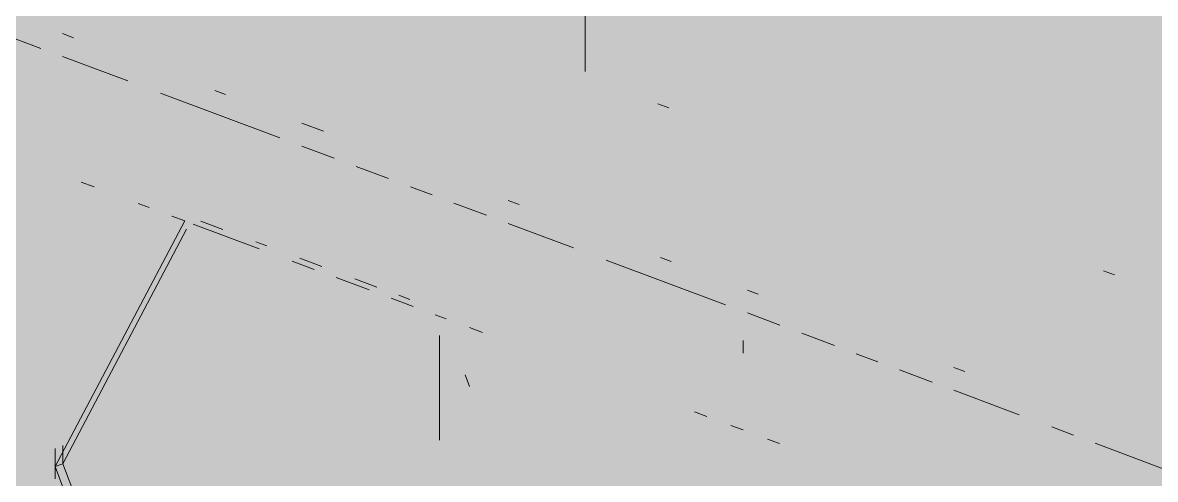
# Paper-space layout '03 3D Building and Roof' of a CAD drawing. Header units: millimetres. Extents: x 5 to 415, y 5 to 292.
# Drawn here: x 149.78 to 156.26, y 105.55 to 108.17 of the extents above; entities that cross this region are included whole.
import ezdxf

# ---------------------------------------------------------------- set-up
doc = ezdxf.new("R2010")
doc.units = ezdxf.units.MM
doc.layers.add('EXISTING', color=7, linetype='Continuous')
doc.layers.add('IMAGES', color=7, linetype='Continuous')

# ---------------------------------------------------------------- blocks, each defined once
blk = doc.blocks.new('SHEET_03')
at = {"layer": 'EXISTING', "color": 250, "lineweight": 9}
for p, q in [((152.9988, 107.8867), (152.9988, 110.6161)), ((149.8853, 108.0187), (149.6988, 108.0886)), ((150.0097, 108.1032), (150.0719, 108.0799)), ((150.3828, 107.8324), (150.0097, 107.9721)), ((151.2533, 107.5063), (150.5693, 107.7625)), ((150.8802, 107.7771), (150.9424, 107.7539)), ((153.4768, 107.6784), (153.4146, 107.7017)), ((151.3776, 107.5908), (151.502, 107.5442)), ((151.5641, 107.3898), (151.3776, 107.4597)), ((151.875, 107.2734), (151.6885, 107.3432)), ((150.1899, 107.2259), (150.1158, 107.2537)), ((152.1237, 107.1802), (151.9994, 107.2268)), ((150.4425, 107.1313), (150.5054, 107.1077)), ((152.4346, 107.0637), (152.2481, 107.1336)), ((152.559, 107.1483), (152.6212, 107.125)), ((149.9677, 105.6258), (150.7084, 107.0317)), ((150.7084, 107.0317), (150.6343, 107.0594)), ((150.9273, 106.983), (150.8015, 107.0301)), ((150.7191, 106.9844), (150.0121, 105.6424)), ((150.757, 107.0135), (151.1345, 106.8721)), ((152.9321, 106.8774), (152.559, 107.0171)), ((151.1789, 106.8887), (151.116, 106.9123)), ((151.3232, 106.8014), (151.449, 106.7542)), ((151.4935, 106.7709), (151.3676, 106.818)), ((153.8025, 106.5513), (153.1186, 106.8075)), ((153.4295, 106.8222), (153.4917, 106.7989)), ((151.5748, 106.7071), (151.7636, 106.6364)), ((156.0261, 106.7234), (155.9639, 106.7467)), ((151.808, 106.6531), (151.6822, 106.7002)), ((151.8894, 106.5893), (152.0152, 106.5422)), ((151.9967, 106.5824), (151.9338, 106.6059)), ((153.9269, 106.6358), (153.9891, 106.6125)), ((152.141, 106.495), (152.2039, 106.4715)), ((154.1134, 106.4348), (153.9269, 106.5047)), ((152.4119, 106.3936), (152.3378, 106.4213)), ((154.4243, 106.3184), (154.2378, 106.3883)), ((152.1656, 106.3762), (152.1656, 105.7771)), ((153.9024, 106.3481), (153.9024, 106.2748)), ((154.673, 106.2252), (154.5487, 106.2718)), ((155.1083, 106.1933), (155.1705, 106.17)), ((152.3131, 106.15), (152.3378, 106.0846)), ((154.9839, 106.1087), (154.7974, 106.1786)), ((155.4813, 105.9224), (155.1083, 106.0622)), ((153.6941, 105.9132), (153.6247, 105.9392)), ((153.9024, 105.8352), (153.833, 105.8612)), ((155.7922, 105.806), (155.6679, 105.8525)), ((150.0121, 105.7455), (150.0121, 105.6768)), ((154.1108, 105.7571), (154.0413, 105.7832)), ((156.3518, 105.5963), (155.9166, 105.7594)), ((149.9677, 105.5914), (149.9677, 105.7288)), ((149.9677, 105.6959), (149.9677, 105.6258)), ((150.0121, 105.6424), (150.0121, 105.7126)), ((149.9677, 105.6258), (150.0121, 105.6424)), ((149.9677, 105.6258), (149.9677, 105.5556)), ((150.659, 103.7957), (149.9677, 105.6258)), ((150.0121, 105.6424), (150.3084, 104.8581))]:
    blk.add_line(p, q, dxfattribs=at)
at = {"layer": 'IMAGES', "color": 7}
for points in [[(152.9017, 108.0571), (153.0731, 108.0571), (152.9017, 110.2857), (153.0731, 110.2857)], [(153.0731, 108.0571), (153.2444, 108.0571), (153.0731, 110.2857), (153.2444, 110.2857)], [(153.2444, 108.0571), (153.4158, 108.0571), (153.2444, 110.2857), (153.4158, 110.2857)], [(152.7304, 107.8857), (152.9017, 107.8857), (152.7304, 110.1143), (152.9017, 110.1143)], [(149.6458, 108.0571), (149.9885, 108.0571), (149.6458, 108.2286), (149.9885, 108.2286)], [(149.9885, 108.0571), (150.1599, 108.0571), (149.9885, 108.2286), (150.1599, 108.2286)], [(150.1599, 108.0571), (150.5026, 108.0571), (150.1599, 108.2286), (150.5026, 108.2286)], [(150.5026, 108.0571), (151.8735, 108.0571), (150.5026, 108.2286), (151.8735, 108.2286)], [(151.8735, 108.0571), (152.0449, 108.0571), (151.8735, 108.2286), (152.0449, 108.2286)], [(152.0449, 108.0571), (152.2163, 108.0571), (152.0449, 108.2286), (152.2163, 108.2286)], [(152.2163, 108.0571), (152.3876, 108.0571), (152.2163, 108.2286), (152.3876, 108.2286)], [(152.3876, 108.0571), (152.559, 108.0571), (152.3876, 108.2286), (152.559, 108.2286)], [(152.559, 108.0571), (152.7304, 108.0571), (152.559, 108.2286), (152.7304, 108.2286)], [(153.4158, 108.0571), (158.0426, 108.0571), (153.4158, 108.2286), (158.0426, 108.2286)], [(149.6458, 107.8857), (150.1599, 107.8857), (149.6458, 108.0571), (150.1599, 108.0571)], [(150.1599, 107.8857), (150.3313, 107.8857), (150.1599, 108.0571), (150.3313, 108.0571)], [(150.3313, 107.8857), (150.5026, 107.8857), (150.3313, 108.0571), (150.5026, 108.0571)], [(150.5026, 107.8857), (150.674, 107.8857), (150.5026, 108.0571), (150.674, 108.0571)], [(150.674, 107.8857), (150.8454, 107.8857), (150.674, 108.0571), (150.8454, 108.0571)], [(150.8454, 107.8857), (151.1881, 107.8857), (150.8454, 108.0571), (151.1881, 108.0571)], [(151.1881, 107.8857), (152.0449, 107.8857), (151.1881, 108.0571), (152.0449, 108.0571)], [(152.0449, 107.8857), (152.2163, 107.8857), (152.0449, 108.0571), (152.2163, 108.0571)], [(152.2163, 107.8857), (152.3876, 107.8857), (152.2163, 108.0571), (152.3876, 108.0571)], [(152.3876, 107.8857), (152.559, 107.8857), (152.3876, 108.0571), (152.559, 108.0571)], [(152.559, 107.8857), (152.7304, 107.8857), (152.559, 108.0571), (152.7304, 108.0571)], [(152.9017, 107.8857), (153.0731, 107.8857), (152.9017, 108.0571), (153.0731, 108.0571)], [(153.0731, 107.8857), (153.4158, 107.8857), (153.0731, 108.0571), (153.4158, 108.0571)], [(153.4158, 107.7143), (153.5872, 107.7143), (153.4158, 108.0571), (153.5872, 108.0571)], [(153.5872, 107.8857), (157.5285, 107.8857), (153.5872, 108.0571), (157.5285, 108.0571)], [(149.6458, 107.7143), (149.8172, 107.7143), (149.6458, 107.8857), (149.8172, 107.8857)], [(149.8172, 107.7143), (149.9885, 107.7143), (149.8172, 107.8857), (149.9885, 107.8857)], [(149.9885, 107.7143), (150.1599, 107.7143), (149.9885, 107.8857), (150.1599, 107.8857)], [(150.1599, 107.7143), (150.3313, 107.7143), (150.1599, 107.8857), (150.3313, 107.8857)], [(150.3313, 107.7143), (150.5026, 107.7143), (150.3313, 107.8857), (150.5026, 107.8857)], [(150.5026, 107.7143), (150.674, 107.7143), (150.5026, 107.8857), (150.674, 107.8857)], [(150.674, 107.5429), (150.8454, 107.5429), (150.674, 107.8857), (150.8454, 107.8857)], [(150.8454, 107.7143), (151.0167, 107.7143), (150.8454, 107.8857), (151.0167, 107.8857)], [(151.0167, 107.7143), (151.1881, 107.7143), (151.0167, 107.8857), (151.1881, 107.8857)], [(151.1881, 107.7143), (151.5308, 107.7143), (151.1881, 107.8857), (151.5308, 107.8857)], [(151.5308, 107.7143), (152.559, 107.7143), (151.5308, 107.8857), (152.559, 107.8857)], [(152.559, 107.7143), (152.9017, 107.7143), (152.559, 107.8857), (152.9017, 107.8857)], [(152.9017, 107.7143), (153.2444, 107.7143), (152.9017, 107.8857), (153.2444, 107.8857)], [(153.2444, 107.7143), (153.4158, 107.7143), (153.2444, 107.8857), (153.4158, 107.8857)], [(153.5872, 107.7143), (153.7585, 107.7143), (153.5872, 107.8857), (153.7585, 107.8857)], [(153.7585, 107.7143), (153.9299, 107.7143), (153.7585, 107.8857), (153.9299, 107.8857)], [(153.9299, 107.7143), (157.3572, 107.7143), (153.9299, 107.8857), (157.3572, 107.8857)], [(149.4745, 107.5429), (149.9885, 107.5429), (149.4745, 107.7143), (149.9885, 107.7143)], [(149.9885, 107.5429), (150.1599, 107.5429), (149.9885, 107.7143), (150.1599, 107.7143)], [(150.1599, 107.5429), (150.3313, 107.5429), (150.1599, 107.7143), (150.3313, 107.7143)], [(150.3313, 107.5429), (150.5026, 107.5429), (150.3313, 107.7143), (150.5026, 107.7143)], [(150.5026, 107.5429), (150.674, 107.5429), (150.5026, 107.7143), (150.674, 107.7143)], [(150.8454, 107.5429), (151.0167, 107.5429), (150.8454, 107.7143), (151.0167, 107.7143)], [(151.0167, 107.5429), (151.1881, 107.5429), (151.0167, 107.7143), (151.1881, 107.7143)], [(151.1881, 107.5429), (151.3595, 107.5429), (151.1881, 107.7143), (151.3595, 107.7143)], [(151.3595, 107.5429), (151.5308, 107.5429), (151.3595, 107.7143), (151.5308, 107.7143)], [(151.5308, 107.5429), (151.7022, 107.5429), (151.5308, 107.7143), (151.7022, 107.7143)], [(151.7022, 107.5429), (152.0449, 107.5429), (151.7022, 107.7143), (152.0449, 107.7143)], [(152.0449, 107.5429), (152.9017, 107.5429), (152.0449, 107.7143), (152.9017, 107.7143)], [(152.9017, 107.5429), (153.0731, 107.5429), (152.9017, 107.7143), (153.0731, 107.7143)], [(153.0731, 107.5429), (153.2444, 107.5429), (153.0731, 107.7143), (153.2444, 107.7143)], [(153.2444, 107.5429), (153.4158, 107.5429), (153.2444, 107.7143), (153.4158, 107.7143)], [(153.4158, 107.5429), (153.5872, 107.5429), (153.4158, 107.7143), (153.5872, 107.7143)], [(153.5872, 107.5429), (153.7585, 107.5429), (153.5872, 107.7143), (153.7585, 107.7143)], [(153.7585, 107.5429), (153.9299, 107.5429), (153.7585, 107.7143), (153.9299, 107.7143)], [(153.9299, 107.5429), (154.2726, 107.5429), (153.9299, 107.7143), (154.2726, 107.7143)], [(154.2726, 107.5429), (154.444, 107.5429), (154.2726, 107.7143), (154.444, 107.7143)], [(154.444, 107.5429), (156.8431, 107.5429), (154.444, 107.7143), (156.8431, 107.7143)], [(149.6458, 107.3714), (149.8172, 107.3714), (149.6458, 107.5429), (149.8172, 107.5429)], [(149.8172, 107.3714), (150.1599, 107.3714), (149.8172, 107.5429), (150.1599, 107.5429)], [(150.1599, 107.3714), (150.5026, 107.3714), (150.1599, 107.5429), (150.5026, 107.5429)], [(150.5026, 107.2), (150.674, 107.2), (150.5026, 107.5429), (150.674, 107.5429)], [(150.674, 107.3714), (150.8454, 107.3714), (150.674, 107.5429), (150.8454, 107.5429)], [(150.8454, 107.3714), (151.0167, 107.3714), (150.8454, 107.5429), (151.0167, 107.5429)], [(151.0167, 107.3714), (151.1881, 107.3714), (151.0167, 107.5429), (151.1881, 107.5429)], [(151.1881, 107.3714), (151.3595, 107.3714), (151.1881, 107.5429), (151.3595, 107.5429)], [(151.3595, 107.3714), (151.5308, 107.3714), (151.3595, 107.5429), (151.5308, 107.5429)], [(151.5308, 107.3714), (151.7022, 107.3714), (151.5308, 107.5429), (151.7022, 107.5429)], [(151.7022, 107.3714), (152.2163, 107.3714), (151.7022, 107.5429), (152.2163, 107.5429)], [(152.2163, 107.3714), (152.3876, 107.3714), (152.2163, 107.5429), (152.3876, 107.5429)], [(152.3876, 107.3714), (153.4158, 107.3714), (152.3876, 107.5429), (153.4158, 107.5429)], [(153.4158, 107.3714), (153.5872, 107.3714), (153.4158, 107.5429), (153.5872, 107.5429)], [(153.5872, 107.3714), (153.7585, 107.3714), (153.5872, 107.5429), (153.7585, 107.5429)], [(153.7585, 107.3714), (153.9299, 107.3714), (153.7585, 107.5429), (153.9299, 107.5429)], [(153.9299, 107.3714), (154.1013, 107.3714), (153.9299, 107.5429), (154.1013, 107.5429)], [(154.1013, 107.3714), (154.2726, 107.3714), (154.1013, 107.5429), (154.2726, 107.5429)], [(154.2726, 107.3714), (154.444, 107.3714), (154.2726, 107.5429), (154.444, 107.5429)], [(154.444, 107.3714), (154.7867, 107.3714), (154.444, 107.5429), (154.7867, 107.5429)], [(154.7867, 107.3714), (154.9581, 107.3714), (154.7867, 107.5429), (154.9581, 107.5429)], [(154.9581, 107.3714), (156.329, 107.3714), (154.9581, 107.5429), (156.329, 107.5429)], [(149.6458, 107.2), (149.8172, 107.2), (149.6458, 107.3714), (149.8172, 107.3714)], [(149.8172, 107.2), (149.9885, 107.2), (149.8172, 107.3714), (149.9885, 107.3714)], [(149.9885, 107.2), (150.1599, 107.2), (149.9885, 107.3714), (150.1599, 107.3714)], [(150.1599, 107.2), (150.3313, 107.2), (150.1599, 107.3714), (150.3313, 107.3714)], [(150.3313, 107.2), (150.5026, 107.2), (150.3313, 107.3714), (150.5026, 107.3714)], [(150.674, 107.2), (150.8454, 107.2), (150.674, 107.3714), (150.8454, 107.3714)], [(150.8454, 107.0286), (151.0167, 107.0286), (150.8454, 107.3714), (151.0167, 107.3714)], [(151.0167, 107.0286), (151.1881, 107.0286), (151.0167, 107.3714), (151.1881, 107.3714)], [(151.1881, 107.2), (151.3595, 107.2), (151.1881, 107.3714), (151.3595, 107.3714)], [(151.3595, 107.2), (151.5308, 107.2), (151.3595, 107.3714), (151.5308, 107.3714)], [(151.5308, 107.2), (151.7022, 107.2), (151.5308, 107.3714), (151.7022, 107.3714)], [(151.7022, 107.2), (151.8735, 107.2), (151.7022, 107.3714), (151.8735, 107.3714)], [(151.8735, 107.2), (152.0449, 107.2), (151.8735, 107.3714), (152.0449, 107.3714)], [(152.0449, 107.2), (152.2163, 107.2), (152.0449, 107.3714), (152.2163, 107.3714)], [(152.2163, 107.2), (152.3876, 107.2), (152.2163, 107.3714), (152.3876, 107.3714)], [(152.3876, 107.2), (152.559, 107.2), (152.3876, 107.3714), (152.559, 107.3714)], [(152.559, 107.2), (152.7304, 107.2), (152.559, 107.3714), (152.7304, 107.3714)], [(152.7304, 107.2), (152.9017, 107.2), (152.7304, 107.3714), (152.9017, 107.3714)], [(152.9017, 107.2), (153.7585, 107.2), (152.9017, 107.3714), (153.7585, 107.3714)], [(153.7585, 107.2), (154.1013, 107.2), (153.7585, 107.3714), (154.1013, 107.3714)], [(154.1013, 107.2), (154.2726, 107.2), (154.1013, 107.3714), (154.2726, 107.3714)], [(154.2726, 107.2), (154.444, 107.2), (154.2726, 107.3714), (154.444, 107.3714)], [(154.444, 107.2), (154.6154, 107.2), (154.444, 107.3714), (154.6154, 107.3714)], [(154.6154, 107.2), (154.7867, 107.2), (154.6154, 107.3714), (154.7867, 107.3714)], [(154.7867, 107.2), (154.9581, 107.2), (154.7867, 107.3714), (154.9581, 107.3714)], [(154.9581, 107.2), (155.3008, 107.2), (154.9581, 107.3714), (155.3008, 107.3714)], [(155.3008, 107.2), (155.8149, 107.2), (155.3008, 107.3714), (155.8149, 107.3714)], [(155.8149, 107.2), (156.329, 107.2), (155.8149, 107.3714), (156.329, 107.3714)], [(149.6458, 107.0286), (149.8172, 107.0286), (149.6458, 107.2), (149.8172, 107.2)], [(149.8172, 107.0286), (149.9885, 107.0286), (149.8172, 107.2), (149.9885, 107.2)], [(149.9885, 107.0286), (150.5026, 107.0286), (149.9885, 107.2), (150.5026, 107.2)], [(150.5026, 107.0286), (150.674, 107.0286), (150.5026, 107.2), (150.674, 107.2)], [(150.674, 107.0286), (150.8454, 107.0286), (150.674, 107.2), (150.8454, 107.2)], [(151.1881, 107.0286), (151.3595, 107.0286), (151.1881, 107.2), (151.3595, 107.2)], [(151.3595, 107.0286), (151.7022, 107.0286), (151.3595, 107.2), (151.7022, 107.2)], [(151.7022, 107.0286), (151.8735, 107.0286), (151.7022, 107.2), (151.8735, 107.2)], [(151.8735, 107.0286), (152.0449, 107.0286), (151.8735, 107.2), (152.0449, 107.2)], [(152.0449, 107.0286), (152.3876, 107.0286), (152.0449, 107.2), (152.3876, 107.2)], [(152.3876, 107.0286), (152.559, 107.0286), (152.3876, 107.2), (152.559, 107.2)], [(152.559, 107.0286), (152.7304, 107.0286), (152.559, 107.2), (152.7304, 107.2)], [(152.7304, 107.0286), (152.9017, 107.0286), (152.7304, 107.2), (152.9017, 107.2)], [(152.9017, 107.0286), (153.0731, 107.0286), (152.9017, 107.2), (153.0731, 107.2)], [(153.0731, 107.0286), (153.2444, 107.0286), (153.0731, 107.2), (153.2444, 107.2)], [(153.2444, 107.0286), (153.4158, 107.0286), (153.2444, 107.2), (153.4158, 107.2)], [(153.4158, 107.0286), (154.2726, 107.0286), (153.4158, 107.2), (154.2726, 107.2)], [(154.2726, 107.0286), (154.444, 107.0286), (154.2726, 107.2), (154.444, 107.2)], [(154.444, 107.0286), (154.6154, 107.0286), (154.444, 107.2), (154.6154, 107.2)], [(154.6154, 107.0286), (154.9581, 107.0286), (154.6154, 107.2), (154.9581, 107.2)], [(154.9581, 107.0286), (155.1294, 107.0286), (154.9581, 107.2), (155.1294, 107.2)], [(155.1294, 107.0286), (155.3008, 107.0286), (155.1294, 107.2), (155.3008, 107.2)], [(155.3008, 107.0286), (155.8149, 107.0286), (155.3008, 107.2), (155.8149, 107.2)], [(155.8149, 107.0286), (155.9863, 107.0286), (155.8149, 107.2), (155.9863, 107.2)], [(155.9863, 107.0286), (156.1576, 107.0286), (155.9863, 107.2), (156.1576, 107.2)], [(156.1576, 107.0286), (156.329, 107.0286), (156.1576, 107.2), (156.329, 107.2)], [(149.6458, 104.2857), (149.8172, 104.2857), (149.6458, 107.0286), (149.8172, 107.0286)], [(149.8172, 106.5143), (149.9885, 106.5143), (149.8172, 107.0286), (149.9885, 107.0286)], [(149.9885, 106.6857), (150.1599, 106.6857), (149.9885, 107.0286), (150.1599, 107.0286)], [(150.1599, 106.8571), (150.3313, 106.8571), (150.1599, 107.0286), (150.3313, 107.0286)], [(150.3313, 106.8571), (150.5026, 106.8571), (150.3313, 107.0286), (150.5026, 107.0286)], [(150.5026, 106.6857), (150.674, 106.6857), (150.5026, 107.0286), (150.674, 107.0286)], [(150.674, 106.8571), (151.0167, 106.8571), (150.674, 107.0286), (151.0167, 107.0286)], [(151.0167, 106.8571), (151.1881, 106.8571), (151.0167, 107.0286), (151.1881, 107.0286)], [(151.1881, 106.8571), (151.3595, 106.8571), (151.1881, 107.0286), (151.3595, 107.0286)], [(151.3595, 106.8571), (151.5308, 106.8571), (151.3595, 107.0286), (151.5308, 107.0286)], [(151.5308, 106.8571), (152.0449, 106.8571), (151.5308, 107.0286), (152.0449, 107.0286)], [(152.0449, 106.8571), (152.2163, 106.8571), (152.0449, 107.0286), (152.2163, 107.0286)], [(152.2163, 106.8571), (152.3876, 106.8571), (152.2163, 107.0286), (152.3876, 107.0286)], [(152.3876, 106.8571), (152.559, 106.8571), (152.3876, 107.0286), (152.559, 107.0286)], [(152.559, 106.8571), (152.9017, 106.8571), (152.559, 107.0286), (152.9017, 107.0286)], [(152.9017, 106.8571), (153.0731, 106.8571), (152.9017, 107.0286), (153.0731, 107.0286)], [(153.0731, 106.8571), (153.5872, 106.8571), (153.0731, 107.0286), (153.5872, 107.0286)], [(153.5872, 106.8571), (153.7585, 106.8571), (153.5872, 107.0286), (153.7585, 107.0286)], [(153.7585, 106.8571), (154.7867, 106.8571), (153.7585, 107.0286), (154.7867, 107.0286)], [(154.7867, 106.8571), (154.9581, 106.8571), (154.7867, 107.0286), (154.9581, 107.0286)], [(154.9581, 106.8571), (155.1294, 106.8571), (154.9581, 107.0286), (155.1294, 107.0286)], [(155.1294, 106.8571), (155.3008, 106.8571), (155.1294, 107.0286), (155.3008, 107.0286)], [(155.3008, 106.8571), (155.4722, 106.8571), (155.3008, 107.0286), (155.4722, 107.0286)], [(155.4722, 106.8571), (155.6435, 106.8571), (155.4722, 107.0286), (155.6435, 107.0286)], [(155.6435, 106.8571), (155.8149, 106.8571), (155.6435, 107.0286), (155.8149, 107.0286)], [(155.8149, 106.8571), (155.9863, 106.8571), (155.8149, 107.0286), (155.9863, 107.0286)], [(155.9863, 106.8571), (156.1576, 106.8571), (155.9863, 107.0286), (156.1576, 107.0286)], [(156.1576, 106.8571), (156.5003, 106.8571), (156.1576, 107.0286), (156.5003, 107.0286)], [(150.1599, 106.6857), (150.3313, 106.6857), (150.1599, 106.8571), (150.3313, 106.8571)], [(150.3313, 106.6857), (150.5026, 106.6857), (150.3313, 106.8571), (150.5026, 106.8571)], [(150.674, 106.6857), (150.8454, 106.6857), (150.674, 106.8571), (150.8454, 106.8571)], [(150.8454, 106.6857), (151.0167, 106.6857), (150.8454, 106.8571), (151.0167, 106.8571)], [(151.0167, 106.6857), (151.1881, 106.6857), (151.0167, 106.8571), (151.1881, 106.8571)], [(151.1881, 106.6857), (151.3595, 106.6857), (151.1881, 106.8571), (151.3595, 106.8571)], [(151.3595, 106.6857), (151.5308, 106.6857), (151.3595, 106.8571), (151.5308, 106.8571)], [(151.5308, 106.6857), (151.7022, 106.6857), (151.5308, 106.8571), (151.7022, 106.8571)], [(151.7022, 106.6857), (151.8735, 106.6857), (151.7022, 106.8571), (151.8735, 106.8571)], [(151.8735, 106.6857), (152.0449, 106.6857), (151.8735, 106.8571), (152.0449, 106.8571)], [(152.0449, 106.6857), (152.7304, 106.6857), (152.0449, 106.8571), (152.7304, 106.8571)], [(152.7304, 106.6857), (152.9017, 106.6857), (152.7304, 106.8571), (152.9017, 106.8571)], [(152.9017, 106.6857), (153.0731, 106.6857), (152.9017, 106.8571), (153.0731, 106.8571)], [(153.0731, 106.6857), (153.5872, 106.6857), (153.0731, 106.8571), (153.5872, 106.8571)], [(153.5872, 106.6857), (153.7585, 106.6857), (153.5872, 106.8571), (153.7585, 106.8571)], [(153.7585, 106.6857), (153.9299, 106.6857), (153.7585, 106.8571), (153.9299, 106.8571)], [(153.9299, 106.6857), (154.1013, 106.6857), (153.9299, 106.8571), (154.1013, 106.8571)], [(154.1013, 106.6857), (154.2726, 106.6857), (154.1013, 106.8571), (154.2726, 106.8571)], [(154.2726, 106.6857), (155.1294, 106.6857), (154.2726, 106.8571), (155.1294, 106.8571)], [(155.1294, 106.6857), (155.3008, 106.6857), (155.1294, 106.8571), (155.3008, 106.8571)], [(155.3008, 106.6857), (155.4722, 106.6857), (155.3008, 106.8571), (155.4722, 106.8571)], [(155.4722, 106.6857), (155.6435, 106.6857), (155.4722, 106.8571), (155.6435, 106.8571)], [(155.6435, 106.6857), (155.9863, 106.6857), (155.6435, 106.8571), (155.9863, 106.8571)], [(155.9863, 106.6857), (156.1576, 106.6857), (155.9863, 106.8571), (156.1576, 106.8571)], [(156.1576, 106.3429), (156.6717, 106.3429), (156.1576, 106.8571), (156.6717, 106.8571)], [(149.9885, 106.5143), (150.1599, 106.5143), (149.9885, 106.6857), (150.1599, 106.6857)], [(150.1599, 106.3429), (150.3313, 106.3429), (150.1599, 106.6857), (150.3313, 106.6857)], [(150.3313, 106.5143), (150.5026, 106.5143), (150.3313, 106.6857), (150.5026, 106.6857)], [(150.5026, 106.5143), (150.674, 106.5143), (150.5026, 106.6857), (150.674, 106.6857)], [(150.674, 106.5143), (150.8454, 106.5143), (150.674, 106.6857), (150.8454, 106.6857)], [(150.8454, 106.5143), (151.0167, 106.5143), (150.8454, 106.6857), (151.0167, 106.6857)], [(151.0167, 105.4857), (151.1881, 105.4857), (151.0167, 106.6857), (151.1881, 106.6857)], [(151.1881, 106.5143), (151.3595, 106.5143), (151.1881, 106.6857), (151.3595, 106.6857)], [(151.3595, 106.5143), (151.5308, 106.5143), (151.3595, 106.6857), (151.5308, 106.6857)], [(151.5308, 106.5143), (151.7022, 106.5143), (151.5308, 106.6857), (151.7022, 106.6857)], [(151.7022, 106.5143), (151.8735, 106.5143), (151.7022, 106.6857), (151.8735, 106.6857)], [(151.8735, 106.3429), (152.0449, 106.3429), (151.8735, 106.6857), (152.0449, 106.6857)], [(152.0449, 106.5143), (152.2163, 106.5143), (152.0449, 106.6857), (152.2163, 106.6857)], [(152.2163, 106.5143), (152.3876, 106.5143), (152.2163, 106.6857), (152.3876, 106.6857)], [(152.3876, 106.5143), (152.559, 106.5143), (152.3876, 106.6857), (152.559, 106.6857)], [(152.559, 106.5143), (152.7304, 106.5143), (152.559, 106.6857), (152.7304, 106.6857)], [(152.7304, 106.5143), (152.9017, 106.5143), (152.7304, 106.6857), (152.9017, 106.6857)], [(152.9017, 106.5143), (153.0731, 106.5143), (152.9017, 106.6857), (153.0731, 106.6857)], [(153.0731, 106.5143), (153.2444, 106.5143), (153.0731, 106.6857), (153.2444, 106.6857)], [(153.2444, 106.5143), (153.4158, 106.5143), (153.2444, 106.6857), (153.4158, 106.6857)], [(153.4158, 106.5143), (153.7585, 106.5143), (153.4158, 106.6857), (153.7585, 106.6857)], [(153.7585, 106.5143), (153.9299, 106.5143), (153.7585, 106.6857), (153.9299, 106.6857)], [(153.9299, 106.5143), (154.1013, 106.5143), (153.9299, 106.6857), (154.1013, 106.6857)], [(154.1013, 106.5143), (154.2726, 106.5143), (154.1013, 106.6857), (154.2726, 106.6857)], [(154.2726, 106.5143), (154.444, 106.5143), (154.2726, 106.6857), (154.444, 106.6857)], [(154.444, 106.5143), (154.6154, 106.5143), (154.444, 106.6857), (154.6154, 106.6857)], [(154.6154, 106.5143), (154.7867, 106.5143), (154.6154, 106.6857), (154.7867, 106.6857)], [(154.7867, 106.5143), (155.9863, 106.5143), (154.7867, 106.6857), (155.9863, 106.6857)], [(155.9863, 106.5143), (156.1576, 106.5143), (155.9863, 106.6857), (156.1576, 106.6857)], [(149.8172, 106.1714), (149.9885, 106.1714), (149.8172, 106.5143), (149.9885, 106.5143)], [(149.9885, 106.1714), (150.1599, 106.1714), (149.9885, 106.5143), (150.1599, 106.5143)], [(150.3313, 106.3429), (150.5026, 106.3429), (150.3313, 106.5143), (150.5026, 106.5143)], [(150.5026, 106.3429), (150.674, 106.3429), (150.5026, 106.5143), (150.674, 106.5143)], [(150.674, 106.3429), (150.8454, 106.3429), (150.674, 106.5143), (150.8454, 106.5143)], [(150.8454, 106.3429), (151.0167, 106.3429), (150.8454, 106.5143), (151.0167, 106.5143)], [(151.1881, 105.4857), (151.3595, 105.4857), (151.1881, 106.5143), (151.3595, 106.5143)], [(151.3595, 106.3429), (151.5308, 106.3429), (151.3595, 106.5143), (151.5308, 106.5143)], [(151.5308, 106.3429), (151.7022, 106.3429), (151.5308, 106.5143), (151.7022, 106.5143)], [(151.7022, 105.6571), (151.8735, 105.6571), (151.7022, 106.5143), (151.8735, 106.5143)], [(152.0449, 106.3429), (152.2163, 106.3429), (152.0449, 106.5143), (152.2163, 106.5143)], [(152.2163, 106.1714), (152.3876, 106.1714), (152.2163, 106.5143), (152.3876, 106.5143)], [(152.3876, 106.3429), (152.559, 106.3429), (152.3876, 106.5143), (152.559, 106.5143)], [(152.559, 106.3429), (152.7304, 106.3429), (152.559, 106.5143), (152.7304, 106.5143)], [(152.7304, 106.3429), (152.9017, 106.3429), (152.7304, 106.5143), (152.9017, 106.5143)], [(152.9017, 106.3429), (153.4158, 106.3429), (152.9017, 106.5143), (153.4158, 106.5143)], [(153.4158, 106.3429), (153.5872, 106.3429), (153.4158, 106.5143), (153.5872, 106.5143)], [(153.5872, 106.3429), (153.7585, 106.3429), (153.5872, 106.5143), (153.7585, 106.5143)], [(153.7585, 106.3429), (153.9299, 106.3429), (153.7585, 106.5143), (153.9299, 106.5143)], [(153.9299, 106.3429), (154.1013, 106.3429), (153.9299, 106.5143), (154.1013, 106.5143)], [(154.1013, 106.3429), (154.2726, 106.3429), (154.1013, 106.5143), (154.2726, 106.5143)], [(154.2726, 106.3429), (154.444, 106.3429), (154.2726, 106.5143), (154.444, 106.5143)], [(154.444, 106.3429), (154.6154, 106.3429), (154.444, 106.5143), (154.6154, 106.5143)], [(154.6154, 106.3429), (154.7867, 106.3429), (154.6154, 106.5143), (154.7867, 106.5143)], [(154.7867, 106.3429), (155.1294, 106.3429), (154.7867, 106.5143), (155.1294, 106.5143)], [(155.1294, 106.3429), (155.9863, 106.3429), (155.1294, 106.5143), (155.9863, 106.5143)], [(155.9863, 106.3429), (156.1576, 106.3429), (155.9863, 106.5143), (156.1576, 106.5143)], [(150.1599, 106.1714), (150.3313, 106.1714), (150.1599, 106.3429), (150.3313, 106.3429)], [(150.3313, 106.1714), (150.5026, 106.1714), (150.3313, 106.3429), (150.5026, 106.3429)], [(150.5026, 106.1714), (150.674, 106.1714), (150.5026, 106.3429), (150.674, 106.3429)], [(150.674, 106), (151.0167, 106), (150.674, 106.3429), (151.0167, 106.3429)], [(151.3595, 105.4857), (151.5308, 105.4857), (151.3595, 106.3429), (151.5308, 106.3429)], [(151.5308, 105.6571), (151.7022, 105.6571), (151.5308, 106.3429), (151.7022, 106.3429)], [(151.8735, 106.1714), (152.0449, 106.1714), (151.8735, 106.3429), (152.0449, 106.3429)], [(152.0449, 106.1714), (152.2163, 106.1714), (152.0449, 106.3429), (152.2163, 106.3429)], [(152.3876, 106.1714), (152.559, 106.1714), (152.3876, 106.3429), (152.559, 106.3429)], [(152.559, 106.1714), (152.7304, 106.1714), (152.559, 106.3429), (152.7304, 106.3429)], [(152.7304, 106.1714), (152.9017, 106.1714), (152.7304, 106.3429), (152.9017, 106.3429)], [(152.9017, 106.1714), (153.0731, 106.1714), (152.9017, 106.3429), (153.0731, 106.3429)], [(153.0731, 106.1714), (153.5872, 106.1714), (153.0731, 106.3429), (153.5872, 106.3429)], [(153.5872, 106), (153.7585, 106), (153.5872, 106.3429), (153.7585, 106.3429)], [(153.7585, 106.1714), (153.9299, 106.1714), (153.7585, 106.3429), (153.9299, 106.3429)], [(153.9299, 106.1714), (154.1013, 106.1714), (153.9299, 106.3429), (154.1013, 106.3429)], [(154.1013, 106.1714), (154.2726, 106.1714), (154.1013, 106.3429), (154.2726, 106.3429)], [(154.2726, 106.1714), (154.7867, 106.1714), (154.2726, 106.3429), (154.7867, 106.3429)], [(154.7867, 106.1714), (154.9581, 106.1714), (154.7867, 106.3429), (154.9581, 106.3429)], [(154.9581, 106.1714), (155.1294, 106.1714), (154.9581, 106.3429), (155.1294, 106.3429)], [(155.1294, 106.1714), (155.3008, 106.1714), (155.1294, 106.3429), (155.3008, 106.3429)], [(155.3008, 106.1714), (155.4722, 106.1714), (155.3008, 106.3429), (155.4722, 106.3429)], [(155.4722, 106.1714), (156.6717, 106.1714), (155.4722, 106.3429), (156.6717, 106.3429)], [(149.8172, 106), (150.1599, 106), (149.8172, 106.1714), (150.1599, 106.1714)], [(150.1599, 106), (150.3313, 106), (150.1599, 106.1714), (150.3313, 106.1714)], [(150.3313, 106), (150.5026, 106), (150.3313, 106.1714), (150.5026, 106.1714)], [(150.5026, 106), (150.674, 106), (150.5026, 106.1714), (150.674, 106.1714)], [(151.8735, 105.8286), (152.0449, 105.8286), (151.8735, 106.1714), (152.0449, 106.1714)], [(152.0449, 106), (152.2163, 106), (152.0449, 106.1714), (152.2163, 106.1714)], [(152.2163, 106), (152.3876, 106), (152.2163, 106.1714), (152.3876, 106.1714)], [(152.3876, 106), (152.559, 106), (152.3876, 106.1714), (152.559, 106.1714)], [(152.559, 105.6571), (152.7304, 105.6571), (152.559, 106.1714), (152.7304, 106.1714)], [(152.7304, 106), (152.9017, 106), (152.7304, 106.1714), (152.9017, 106.1714)], [(152.9017, 106), (153.0731, 106), (152.9017, 106.1714), (153.0731, 106.1714)], [(153.0731, 106), (153.2444, 106), (153.0731, 106.1714), (153.2444, 106.1714)], [(153.2444, 106), (153.4158, 106), (153.2444, 106.1714), (153.4158, 106.1714)], [(153.4158, 106), (153.5872, 106), (153.4158, 106.1714), (153.5872, 106.1714)], [(153.7585, 106), (153.9299, 106), (153.7585, 106.1714), (153.9299, 106.1714)], [(153.9299, 105.8286), (154.1013, 105.8286), (153.9299, 106.1714), (154.1013, 106.1714)], [(154.1013, 105.8286), (154.444, 105.8286), (154.1013, 106.1714), (154.444, 106.1714)], [(154.444, 106), (154.7867, 106), (154.444, 106.1714), (154.7867, 106.1714)], [(154.7867, 106), (155.3008, 106), (154.7867, 106.1714), (155.3008, 106.1714)], [(155.3008, 106), (155.4722, 106), (155.3008, 106.1714), (155.4722, 106.1714)], [(155.4722, 106), (155.6435, 106), (155.4722, 106.1714), (155.6435, 106.1714)], [(155.6435, 106), (155.8149, 106), (155.6435, 106.1714), (155.8149, 106.1714)], [(155.8149, 106), (157.1858, 106), (155.8149, 106.1714), (157.1858, 106.1714)], [(149.8172, 105.8286), (149.9885, 105.8286), (149.8172, 106), (149.9885, 106)], [(149.9885, 105.8286), (150.1599, 105.8286), (149.9885, 106), (150.1599, 106)], [(150.1599, 105.8286), (150.3313, 105.8286), (150.1599, 106), (150.3313, 106)], [(150.3313, 105.8286), (150.5026, 105.8286), (150.3313, 106), (150.5026, 106)], [(150.5026, 105.8286), (151.0167, 105.8286), (150.5026, 106), (151.0167, 106)], [(152.0449, 105.8286), (152.2163, 105.8286), (152.0449, 106), (152.2163, 106)], [(152.2163, 105.8286), (152.3876, 105.8286), (152.2163, 106), (152.3876, 106)], [(152.3876, 105.8286), (152.559, 105.8286), (152.3876, 106), (152.559, 106)], [(152.7304, 105.8286), (152.9017, 105.8286), (152.7304, 106), (152.9017, 106)], [(152.9017, 105.8286), (153.0731, 105.8286), (152.9017, 106), (153.0731, 106)], [(153.0731, 105.8286), (153.2444, 105.8286), (153.0731, 106), (153.2444, 106)], [(153.2444, 105.8286), (153.4158, 105.8286), (153.2444, 106), (153.4158, 106)], [(153.4158, 105.8286), (153.5872, 105.8286), (153.4158, 106), (153.5872, 106)], [(153.5872, 105.8286), (153.7585, 105.8286), (153.5872, 106), (153.7585, 106)], [(153.7585, 105.8286), (153.9299, 105.8286), (153.7585, 106), (153.9299, 106)], [(154.444, 105.8286), (154.7867, 105.8286), (154.444, 106), (154.7867, 106)], [(154.7867, 105.8286), (154.9581, 105.8286), (154.7867, 106), (154.9581, 106)], [(154.9581, 105.8286), (155.1294, 105.8286), (154.9581, 106), (155.1294, 106)], [(155.1294, 105.8286), (155.3008, 105.8286), (155.1294, 106), (155.3008, 106)], [(155.3008, 105.8286), (155.4722, 105.8286), (155.3008, 106), (155.4722, 106)], [(155.4722, 105.8286), (155.6435, 105.8286), (155.4722, 106), (155.6435, 106)], [(155.6435, 105.8286), (155.8149, 105.8286), (155.6435, 106), (155.8149, 106)], [(155.8149, 105.8286), (156.329, 105.8286), (155.8149, 106), (156.329, 106)], [(149.8172, 105.4857), (149.9885, 105.4857), (149.8172, 105.8286), (149.9885, 105.8286)], [(149.9885, 105.6571), (150.1599, 105.6571), (149.9885, 105.8286), (150.1599, 105.8286)], [(150.1599, 105.6571), (150.3313, 105.6571), (150.1599, 105.8286), (150.3313, 105.8286)], [(150.3313, 105.4857), (151.0167, 105.4857), (150.3313, 105.8286), (151.0167, 105.8286)], [(151.8735, 105.6571), (152.0449, 105.6571), (151.8735, 105.8286), (152.0449, 105.8286)], [(152.0449, 105.6571), (152.2163, 105.6571), (152.0449, 105.8286), (152.2163, 105.8286)], [(152.2163, 105.6571), (152.3876, 105.6571), (152.2163, 105.8286), (152.3876, 105.8286)], [(152.3876, 105.6571), (152.559, 105.6571), (152.3876, 105.8286), (152.559, 105.8286)], [(152.7304, 105.6571), (153.2444, 105.6571), (152.7304, 105.8286), (153.2444, 105.8286)], [(153.2444, 105.6571), (153.4158, 105.6571), (153.2444, 105.8286), (153.4158, 105.8286)], [(153.4158, 105.6571), (153.5872, 105.6571), (153.4158, 105.8286), (153.5872, 105.8286)], [(153.5872, 105.6571), (153.7585, 105.6571), (153.5872, 105.8286), (153.7585, 105.8286)], [(153.7585, 105.6571), (153.9299, 105.6571), (153.7585, 105.8286), (153.9299, 105.8286)], [(153.9299, 105.6571), (154.1013, 105.6571), (153.9299, 105.8286), (154.1013, 105.8286)], [(154.1013, 105.6571), (154.444, 105.6571), (154.1013, 105.8286), (154.444, 105.8286)], [(154.444, 105.6571), (155.1294, 105.6571), (154.444, 105.8286), (155.1294, 105.8286)], [(155.1294, 105.6571), (155.3008, 105.6571), (155.1294, 105.8286), (155.3008, 105.8286)], [(155.3008, 105.6571), (155.4722, 105.6571), (155.3008, 105.8286), (155.4722, 105.8286)], [(155.4722, 105.6571), (155.6435, 105.6571), (155.4722, 105.8286), (155.6435, 105.8286)], [(155.6435, 105.6571), (155.9863, 105.6571), (155.6435, 105.8286), (155.9863, 105.8286)], [(155.9863, 105.6571), (156.1576, 105.6571), (155.9863, 105.8286), (156.1576, 105.8286)], [(156.1576, 105.4857), (156.329, 105.4857), (156.1576, 105.8286), (156.329, 105.8286)], [(149.9885, 105.4857), (150.1599, 105.4857), (149.9885, 105.6571), (150.1599, 105.6571)], [(150.1599, 105.4857), (150.3313, 105.4857), (150.1599, 105.6571), (150.3313, 105.6571)], [(151.5308, 105.4857), (151.8735, 105.4857), (151.5308, 105.6571), (151.8735, 105.6571)], [(151.8735, 105.4857), (152.0449, 105.4857), (151.8735, 105.6571), (152.0449, 105.6571)], [(152.0449, 105.4857), (152.2163, 105.4857), (152.0449, 105.6571), (152.2163, 105.6571)], [(152.2163, 105.4857), (152.3876, 105.4857), (152.2163, 105.6571), (152.3876, 105.6571)], [(152.3876, 105.4857), (152.7304, 105.4857), (152.3876, 105.6571), (152.7304, 105.6571)], [(152.7304, 105.3143), (152.9017, 105.3143), (152.7304, 105.6571), (152.9017, 105.6571)], [(152.9017, 105.3143), (153.5872, 105.3143), (152.9017, 105.6571), (153.5872, 105.6571)], [(153.5872, 105.4857), (153.7585, 105.4857), (153.5872, 105.6571), (153.7585, 105.6571)], [(153.7585, 105.1429), (153.9299, 105.1429), (153.7585, 105.6571), (153.9299, 105.6571)], [(153.9299, 105.1429), (154.1013, 105.1429), (153.9299, 105.6571), (154.1013, 105.6571)], [(154.1013, 105.4857), (154.2726, 105.4857), (154.1013, 105.6571), (154.2726, 105.6571)], [(154.2726, 105.4857), (154.444, 105.4857), (154.2726, 105.6571), (154.444, 105.6571)], [(154.444, 105.4857), (154.6154, 105.4857), (154.444, 105.6571), (154.6154, 105.6571)], [(154.6154, 105.4857), (154.9581, 105.4857), (154.6154, 105.6571), (154.9581, 105.6571)], [(154.9581, 105.4857), (155.1294, 105.4857), (154.9581, 105.6571), (155.1294, 105.6571)], [(155.1294, 105.4857), (155.6435, 105.4857), (155.1294, 105.6571), (155.6435, 105.6571)], [(155.6435, 105.3143), (155.8149, 105.3143), (155.6435, 105.6571), (155.8149, 105.6571)], [(155.8149, 105.4857), (155.9863, 105.4857), (155.8149, 105.6571), (155.9863, 105.6571)], [(155.9863, 105.4857), (156.1576, 105.4857), (155.9863, 105.6571), (156.1576, 105.6571)]]:
    blk.add_solid(points, dxfattribs=at)

psp = doc.layouts.new('03 3D Building and Roof')

# ---------------------------------------------------------------- block references
psp.add_blockref('SHEET_03', (0, 0))

doc.saveas('drawing.dxf')
